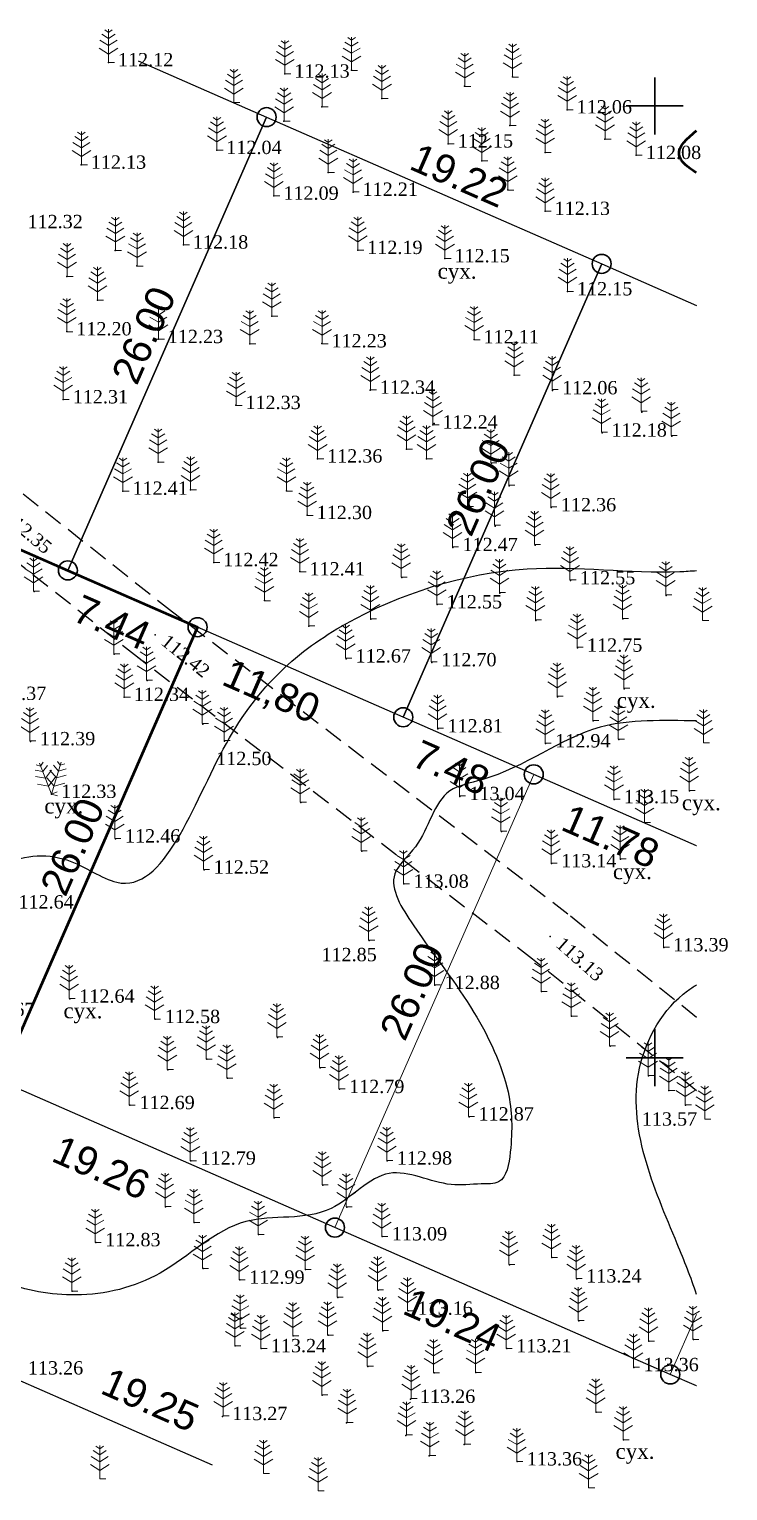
# Model space of a CAD drawing. Header units: millimetres. Extents: x 5405565.1 to 5405653.8, y 5525076.5 to 5525156.
# Drawn here: x 5405617.1 to 5405653.8, y 5525077.2 to 5525154 of the extents above; entities that cross this region are included whole.
import ezdxf
from ezdxf.enums import TextEntityAlignment as Align

# ---------------------------------------------------------------- set-up
doc = ezdxf.new("R2010")
doc.units = ezdxf.units.MM
doc.linetypes.add('DASHEDX2', pattern=[1.5, 1, -0.5])
doc.layers.add('11900000', color=1, linetype='Continuous', lineweight=30)
doc.layers.add('ТОЧКИ', color=7, linetype='Continuous', lineweight=30)
for name, color, linetype in [('горизонтали', 42, 'Continuous'), ('дороги', 7, 'Continuous'), ('Ділянки_Межі', 10, 'Continuous'), ('надписи', 7, 'Continuous'), ('отметки', 7, 'Continuous'), ('промеры', 185, 'Continuous'), ('Растительность', 7, 'Continuous')]:
    doc.layers.add(name, color=color, linetype=linetype)
doc.styles.get("Standard").update_dxf_attribs({"font": 'arial.ttf'})
doc.styles.add('times', font='times.ttf')

# ---------------------------------------------------------------- blocks, each defined once
blk = doc.blocks.new('A$C51FE15A3')
at = {"layer": 'Растительность', "color": 94, "lineweight": 0}
for points in [[(-0.201, 1.726), (0, 1.584), (0.201, 1.726)], [(0, 1.75), (0, 0), (0.319, 0)], [(-0.447, 1.172), (0, 0.895), (0.447, 1.172)], [(-0.343, 1.489), (0, 1.267), (0.343, 1.489)], [(-0.493, 0.753), (0, 0.444), (0.493, 0.753)]]:
    blk.add_lwpolyline(points, dxfattribs=at)

msp = doc.modelspace()

# ---------------------------------------------------------------- linework, layer by layer
at = {"layer": '11900000', "color": 7}
for points in [[(5405650, 5525148.5, 0), (5405650, 5525151.5, 0)], [(5405650, 5525148.5, 0), (5405650, 5525151.5, 0)], [(5405648.5, 5525150, 0), (5405651.5, 5525150, 0)], [(5405648.5, 5525150, 0), (5405651.5, 5525150, 0)], [(5405650, 5525098.5, 0), (5405650, 5525101.5, 0)], [(5405650, 5525098.5, 0), (5405650, 5525101.5, 0)], [(5405648.5, 5525100, 0), (5405651.5, 5525100, 0)], [(5405648.5, 5525100, 0), (5405651.5, 5525100, 0)]]:
    msp.add_polyline3d(points, dxfattribs=at)
at = {"layer": 'горизонтали', "color": 32}
for points, knots in [([(5405588.562, 5525152.369), (5405589.619, 5525151.154), (5405592.615, 5525148.81), (5405595.996, 5525145.101), (5405598.147, 5525140.306), (5405595.998, 5525135.121), (5405592.302, 5525133.657), (5405588.798, 5525130.974), (5405591.168, 5525126.951), (5405593.956, 5525122.982), (5405599.465, 5525119.279), (5405603.945, 5525113.455), (5405610.712, 5525105.665), (5405615.424, 5525110.46), (5405618.971, 5525110.905), (5405623.825, 5525107.203), (5405627.066, 5525117.716), (5405633.56, 5525123.393), (5405642.682, 5525126.351), (5405648.937, 5525125.39), (5405651.907, 5525125.57), (5405652.203, 5525125.592)], [109.250606, 109.250606, 109.250606, 109.250606, 113.967103, 119.548086, 124.864016, 128.424184, 134.979892, 136.668136, 140.471916, 145.840127, 152.573567, 159.115125, 170.0303, 173.592386, 177.120836, 179.98427, 189.282528, 198.155168, 208.112251, 216.133304, 217.021553, 217.021553, 217.021553, 217.021553]), ([(5405652.203, 5525117.702), (5405650.453, 5525117.7), (5405646.405, 5525117.933), (5405642.724, 5525114.853), (5405638.474, 5525114.108), (5405638.058, 5525111.373), (5405635.674, 5525109.491), (5405637.956, 5525105.892), (5405640.41, 5525102.911), (5405642.475, 5525098.603), (5405642.551, 5525095.719), (5405642.18, 5525093.334), (5405640.621, 5525093.399), (5405638.778, 5525093.138), (5405635.799, 5525094.795), (5405632.949, 5525091.153), (5405627.992, 5525092.164), (5405624.432, 5525088.349), (5405619.809, 5525087.234), (5405614.267, 5525088.284), (5405608.405, 5525093.232), (5405597.107, 5525094.992), (5405588.409, 5525103.854), (5405579.035, 5525109.606), (5405571.371, 5525111.966), (5405569.865, 5525116.028), (5405569.63, 5525117.243), (5405569.459, 5525117.858)], [140.095585, 140.095585, 140.095585, 140.095585, 145.221956, 152.023012, 153.792786, 157.238403, 159.036588, 161.883134, 167.480404, 172.02745, 175.191691, 176.860986, 177.776803, 179.359266, 182.66385, 186.23147, 190.763459, 196.023934, 200.592391, 204.501187, 212.520791, 222.836087, 237.536386, 248.01366, 256.866189, 258.720564, 260.645202, 260.645202, 260.645202, 260.645202]), ([(5405652.203, 5525087.567), (5405651.905, 5525088.456), (5405650.393, 5525092.231), (5405647.791, 5525097.948), (5405650.554, 5525102.768), (5405652.039, 5525103.731), (5405652.203, 5525103.827)], [136.100389, 136.100389, 136.100389, 136.100389, 138.940826, 148.380777, 153.163384, 153.738261, 153.738261, 153.738261, 153.738261])]:
    msp.add_open_spline(points, degree=3, knots=knots, dxfattribs=at)
at = {"layer": 'горизонтали', "color": 32, "lineweight": 50}
msp.add_open_spline([(5405652.203, 5525146.504), (5405651.765, 5525146.745), (5405650.81, 5525147.498), (5405651.715, 5525148.303), (5405652.203, 5525148.717)], degree=3, knots=[157.849801, 157.849801, 157.849801, 157.849801, 159.162557, 160.753787, 160.753787, 160.753787, 160.753787], dxfattribs=at)
at = {"layer": 'дороги', "color": 7, "linetype": 'DASHEDX2'}
for points in [[(5405652.203, 5525098.263), (5405643.586, 5525105.179), (5405622.827, 5525121.037), (5405605.772, 5525134.499), (5405602.629, 5525136.522), (5405585.937, 5525149.012), (5405581.558, 5525152.369)], [(5405652.203, 5525102.109), (5405645.436, 5525107.541), (5405624.667, 5525123.407), (5405607.518, 5525136.943), (5405604.341, 5525138.988), (5405587.749, 5525151.404), (5405586.49, 5525152.369)]]:
    msp.add_lwpolyline(points, dxfattribs=at)
at = {"layer": 'Ділянки_Межі'}
for points in [[(5405622.854, 5525152.369), (5405629.608, 5525149.412), (5405619.165, 5525125.601), (5405608.375, 5525130.325), (5405601.521, 5525133.326)], [(5405636.788, 5525117.886), (5405647.215, 5525141.703), (5405652.203, 5525139.519)], [(5405652.203, 5525111.137), (5405643.642, 5525114.885), (5405636.788, 5525117.886)]]:
    msp.add_lwpolyline(points, dxfattribs=at)
at = {"layer": 'Ділянки_Межі', "lineweight": 25}
for points in [[(5405622.854, 5525152.369), (5405629.608, 5525149.412), (5405647.215, 5525141.703), (5405652.203, 5525139.519)], [(5405652.203, 5525082.754), (5405650.821, 5525083.359), (5405633.199, 5525091.075), (5405615.555, 5525098.8), (5405597.932, 5525106.515), (5405580.288, 5525114.24), (5405569.459, 5525118.981)], [(5405569.459, 5525103.698), (5405577.405, 5525100.219), (5405595.064, 5525092.487), (5405612.672, 5525084.779), (5405626.748, 5525078.616)]]:
    msp.add_lwpolyline(points, dxfattribs=at)
msp.add_lwpolyline([(5405619.165, 5525125.601), (5405629.608, 5525149.412), (5405647.215, 5525141.703), (5405636.788, 5525117.886), (5405625.982, 5525122.617)], close=True, dxfattribs=at)
at = {"layer": 'Ділянки_Межі', "lineweight": 50}
msp.add_lwpolyline([(5405597.932, 5525106.515), (5405608.375, 5525130.325), (5405619.165, 5525125.601), (5405625.982, 5525122.617), (5405615.555, 5525098.8)], close=True, dxfattribs=at)
at = {"layer": 'Ділянки_Межі', "lineweight": 0}
msp.add_lwpolyline([(5405615.555, 5525098.8), (5405625.982, 5525122.617), (5405636.788, 5525117.886), (5405643.642, 5525114.885), (5405633.199, 5525091.075)], close=True, dxfattribs=at)
for points in [[(5405633.199, 5525091.075), (5405643.642, 5525114.885), (5405652.203, 5525111.137)], [(5405652.203, 5525086.515), (5405650.821, 5525083.359), (5405633.199, 5525091.075)], [(5405650.821, 5525083.359), (5405652.203, 5525086.515)], [(5405609.974, 5525078.616), (5405612.672, 5525084.779), (5405626.748, 5525078.616)], [(5405652.203, 5525082.754), (5405650.821, 5525083.359)]]:
    msp.add_lwpolyline(points, dxfattribs=at)
at = {"layer": 'отметки', "color": 7}
for p in [(5405621.298, 5525152.282, 112.119), (5405634.069, 5525151.875, 112.149), (5405630.566, 5525151.687, 112.135), (5405640.014, 5525151.034, 112.094), (5405642.524, 5525151.525, 111.997), (5405635.664, 5525150.393, 112.144), (5405627.887, 5525150.183, 112.201), (5405632.518, 5525149.953, 112.283), (5405645.401, 5525149.804, 112.059), (5405630.522, 5525149.201, 112.184), (5405642.393, 5525148.973, 112.116), (5405639.15, 5525148.015, 112.151), (5405647.384, 5525148.249, 112.034), (5405626.99, 5525147.672, 112.043), (5405644.237, 5525147.56, 112.069), (5405649.035, 5525147.411, 112.079), (5405619.87, 5525146.902, 112.127), (5405632.851, 5525146.504, 112.22), (5405640.909, 5525147.114, 112.19), (5405629.989, 5525145.271, 112.089), (5405634.15, 5525145.476, 112.212), (5405642.281, 5525145.586, 112.173), (5405644.242, 5525144.473, 112.132), (5405625.236, 5525142.703, 112.182), (5405621.652, 5525142.414, 112.271), (5405634.394, 5525142.421, 112.192), (5405638.976, 5525141.985, 112.151), (5405619.117, 5525141.046, 112.236), (5405622.797, 5525141.594, 112.329), (5405645.419, 5525140.248, 112.146), (5405620.714, 5525139.795, 112.276), (5405629.879, 5525138.958, 112.216), (5405619.108, 5525138.144, 112.204), (5405623.914, 5525137.74, 112.233), (5405628.719, 5525137.51, 112.189), (5405632.514, 5525137.514, 112.233), (5405640.507, 5525137.725, 112.109), (5405642.621, 5525135.855, 112.133), (5405635.057, 5525135.077, 112.336), (5405644.637, 5525135.05, 112.055), (5405618.921, 5525134.574, 112.31), (5405627.994, 5525134.276, 112.33), (5405649.318, 5525133.905, 112.023), (5405638.346, 5525133.249, 112.24), (5405638.417, 5525133.32, 112.241), (5405647.232, 5525132.827, 112.181), (5405650.897, 5525132.644, 112.061), (5405636.961, 5525131.973, 112.145), (5405623.906, 5525131.294, 112.322), (5405632.285, 5525131.464, 112.358), (5405638.004, 5525131.461, 112.146), (5405641.418, 5525131.226, 112.266), (5405622.059, 5525129.771, 112.408), (5405625.609, 5525129.83, 112.373), (5405630.645, 5525129.775, 112.348), (5405642.352, 5525130.038, 112.321), (5405640.184, 5525128.924, 112.382), (5405644.569, 5525128.904, 112.361), (5405631.74, 5525128.495, 112.296), (5405641.611, 5525127.929, 113.005), (5405639.402, 5525126.811, 112.466), (5405643.715, 5525126.921, 112.411), (5405626.829, 5525126.02, 112.42), (5405631.359, 5525125.534, 112.41), (5405636.709, 5525125.224, 112.448), (5405645.575, 5525125.068, 112.55), (5405617.388, 5525124.489, 112.498), (5405641.867, 5525124.411, 112.552), (5405650.598, 5525124.274, 112.575), (5405629.491, 5525124.013, 112.415), (5405638.571, 5525123.805, 112.553), (5405631.832, 5525122.676, 112.359), (5405635.082, 5525123.035, 112.583), (5405643.758, 5525122.976, 112.616), (5405648.33, 5525123.048, 112.668), (5405623.747, 5525122.222, 112.424), (5405621.604, 5525121.194, 112.497), (5405645.945, 5525121.529, 112.748), (5405633.786, 5525120.962, 112.669), (5405638.282, 5525120.761, 112.704), (5405623.327, 5525119.821, 112.492), (5405622.126, 5525118.942, 112.339), (5405644.892, 5525118.965, 112.91), (5405648.401, 5525119.378, 112.84), (5405626.258, 5525117.528, 112.435), (5405638.61, 5525117.286, 112.813), (5405646.771, 5525117.701, 112.957), (5405617.197, 5525116.614, 112.385), (5405627.403, 5525116.634, 112.496), (5405644.271, 5525116.502, 112.937), (5405648.109, 5525116.722, 113.078), (5405618.31, 5525113.847, 112.326), (5405631.411, 5525113.401, 112.668), (5405639.762, 5525113.731, 113.039), (5405647.879, 5525113.568, 113.149), (5405651.83, 5525114.019, 113.187), (5405641.943, 5525111.89, 113.126), (5405649.483, 5525112.341, 113.238), (5405621.667, 5525111.503, 112.458), (5405634.61, 5525110.846, 112.759), (5405648.199, 5525110.423, 113.224), (5405648.209, 5525110.43, 113.24), (5405626.327, 5525109.87, 112.521), (5405644.581, 5525110.201, 113.144), (5405636.822, 5525109.128, 113.079), (5405635, 5525106.162, 112.85), (5405644.511, 5525106.36, 113.13), (5405650.477, 5525105.787, 113.395), (5405638.456, 5525103.805, 112.883), (5405644.051, 5525103.47, 113.275), (5405619.265, 5525103.091, 112.637), (5405623.758, 5525102.017, 112.579), (5405645.638, 5525102.175, 113.375), (5405630.188, 5525101.068, 112.702), (5405647.653, 5525100.611, 113.387), (5405626.46, 5525099.915, 112.663), (5405624.424, 5525099.37, 112.638), (5405627.547, 5525098.917, 112.657), (5405632.425, 5525099.467, 112.733), (5405649.667, 5525099.051, 113.532), (5405633.441, 5525098.34, 112.787), (5405650.751, 5525098.271, 113.623), (5405622.424, 5525097.499, 112.693), (5405651.623, 5525097.504, 113.569), (5405630.012, 5525096.844, 112.829), (5405640.245, 5525096.9, 112.867), (5405625.635, 5525094.582, 112.789), (5405635.946, 5525094.584, 112.978), (5405632.561, 5525093.309, 112.932), (5405624.294, 5525092.168, 112.907), (5405633.82, 5525092.145, 113.016), (5405625.809, 5525091.342, 112.947), (5405629.189, 5525090.711, 113.025), (5405635.686, 5525090.603, 113.094), (5405620.628, 5525090.294, 112.833), (5405626.266, 5525088.922, 113.025), (5405631.657, 5525088.874, 113.031), (5405642.375, 5525089.128, 113.148), (5405644.599, 5525089.496, 113.202), (5405628.197, 5525088.327, 112.994), (5405645.902, 5525088.389, 113.241), (5405619.396, 5525087.735, 112.989), (5405633.35, 5525087.409, 113.097), (5405635.471, 5525087.792, 113.11), (5405637.038, 5525086.695, 113.161), (5405628.245, 5525085.798, 113.143), (5405646.013, 5525086.185, 113.281), (5405631.006, 5525085.389, 113.185), (5405632.836, 5525085.425, 113.184), (5405635.716, 5525085.659, 113.215), (5405649.696, 5525085.104, 113.349), (5405652.041, 5525085.192, 113.439), (5405627.96, 5525084.868, 113.14), (5405629.329, 5525084.727, 113.241), (5405642.227, 5525084.718, 113.211), (5405634.928, 5525083.787, 113.267), (5405638.407, 5525083.44, 113.25), (5405640.611, 5525083.462, 113.273), (5405648.91, 5525083.732, 113.363), (5405632.53, 5525082.281, 113.257), (5405637.166, 5525082.065, 113.258), (5405627.293, 5525081.16, 113.266), (5405646.93, 5525081.376, 113.357), (5405633.809, 5525080.814, 113.289), (5405636.925, 5525080.16, 113.273), (5405639.989, 5525079.681, 113.309), (5405648.368, 5525079.926, 113.327), (5405638.156, 5525079.091, 113.322), (5405642.779, 5525078.779, 113.358)]:
    msp.add_point(p, dxfattribs=at)
at = {"layer": 'ТОЧКИ'}
for centre in [(5405629.608, 5525149.412, 107.24), (5405647.215, 5525141.703, 107.24), (5405619.165, 5525125.601, 107.24), (5405625.982, 5525122.617), (5405636.788, 5525117.886, 107.24), (5405643.642, 5525114.885, 107.24), (5405633.199, 5525091.075), (5405650.821, 5525083.359)]:
    msp.add_circle(centre, 0.5, dxfattribs=at)

# ---------------------------------------------------------------- block references
at = {"layer": 'Растительность', "color": 7}
for p in [(5405621.3, 5525152.28, 112.12), (5405630.57, 5525151.69, 112.13), (5405634.07, 5525151.87, 112.15), (5405640.02, 5525151.03, 112.09), (5405642.53, 5525151.52, 112), (5405627.89, 5525150.18, 112.2), (5405635.67, 5525150.39, 112.14), (5405632.52, 5525149.95, 112.28), (5405645.4, 5525149.8, 112.06), (5405630.53, 5525149.2, 112.18), (5405642.4, 5525148.97, 112.12), (5405639.15, 5525148.01, 112.15), (5405647.39, 5525148.25, 112.03), (5405627, 5525147.67, 112.04), (5405640.91, 5525147.11, 112.19), (5405644.24, 5525147.56, 112.07), (5405649.03, 5525147.41, 112.08), (5405619.88, 5525146.9, 112.13), (5405632.85, 5525146.5, 112.22), (5405634.15, 5525145.48, 112.21), (5405642.28, 5525145.58, 112.17), (5405629.99, 5525145.27, 112.09), (5405644.25, 5525144.47, 112.13), (5405621.66, 5525142.41, 112.27), (5405625.24, 5525142.7, 112.18), (5405634.4, 5525142.42, 112.19), (5405622.8, 5525141.59, 112.33), (5405638.98, 5525141.98, 112.15), (5405619.12, 5525141.04, 112.24), (5405645.42, 5525140.25, 112.15), (5405620.72, 5525139.79, 112.28), (5405629.88, 5525138.96, 112.22), (5405619.11, 5525138.14, 112.2), (5405623.92, 5525137.74, 112.23), (5405628.72, 5525137.51, 112.19), (5405632.52, 5525137.51, 112.23), (5405640.51, 5525137.72, 112.11), (5405642.62, 5525135.85, 112.13), (5405635.06, 5525135.08, 112.34), (5405644.61, 5525135.1, 112.05), (5405618.92, 5525134.57, 112.31), (5405628, 5525134.27, 112.33), (5405649.29, 5525133.96, 112.02), (5405638.35, 5525133.25, 112.24), (5405647.21, 5525132.87, 112.18), (5405650.87, 5525132.69, 112.06), (5405636.96, 5525131.97, 112.14), (5405623.91, 5525131.29, 112.32), (5405632.29, 5525131.46, 112.36), (5405638.01, 5525131.46, 112.15), (5405641.39, 5525131.26, 112.26), (5405642.33, 5525130.07, 112.32), (5405622.06, 5525129.77, 112.41), (5405625.61, 5525129.83, 112.37), (5405630.65, 5525129.77, 112.35), (5405640.16, 5525128.96, 112.38), (5405644.54, 5525128.94, 112.36), (5405631.74, 5525128.49, 112.3), (5405641.58, 5525127.97, 113), (5405639.38, 5525126.84, 112.46), (5405643.69, 5525126.96, 112.41), (5405626.83, 5525126.02, 112.42), (5405631.36, 5525125.53, 112.41), (5405636.68, 5525125.25, 112.45), (5405645.55, 5525125.1, 112.55), (5405617.36, 5525124.51, 112.5), (5405629.49, 5525124.01, 112.41), (5405641.84, 5525124.44, 112.55), (5405650.58, 5525124.31, 112.57), (5405638.55, 5525123.83, 112.55), (5405631.83, 5525122.68, 112.36), (5405635.06, 5525123.06, 112.58), (5405643.73, 5525123.01, 112.61), (5405648.31, 5525123.08, 112.67), (5405652.52, 5525122.96, 112.7), (5405621.58, 5525121.22, 112.5), (5405633.76, 5525120.99, 112.67), (5405645.92, 5525121.56, 112.75), (5405638.26, 5525120.79, 112.7), (5405623.3, 5525119.84, 112.49), (5405648.38, 5525119.41, 112.84), (5405622.13, 5525118.94, 112.34), (5405644.87, 5525118.99, 112.91), (5405626.23, 5525117.55, 112.43), (5405638.59, 5525117.31, 112.81), (5405646.75, 5525117.72, 112.96), (5405617.17, 5525116.64, 112.38), (5405627.37, 5525116.66, 112.49), (5405644.25, 5525116.53, 112.94), (5405648.09, 5525116.74, 113.08), (5405652.56, 5525116.54, 113.11), (5405651.81, 5525114.04, 113.19), (5405631.38, 5525113.42, 112.67), (5405639.74, 5525113.75, 113.04), (5405647.86, 5525113.59, 113.15), (5405641.92, 5525111.91, 113.13), (5405649.47, 5525112.36, 113.24), (5405621.63, 5525111.52, 112.46), (5405634.58, 5525110.87, 112.76), (5405644.56, 5525110.22, 113.14), (5405648.19, 5525110.45, 113.24), (5405626.29, 5525109.89, 112.52), (5405636.8, 5525109.14, 113.08), (5405634.97, 5525106.18, 112.85), (5405650.46, 5525105.8, 113.39), (5405638.43, 5525103.82, 112.88), (5405644.03, 5525103.48, 113.27), (5405619.23, 5525103.11, 112.64), (5405623.72, 5525102.03, 112.58), (5405645.62, 5525102.19, 113.37), (5405630.15, 5525101.09, 112.7), (5405647.63, 5525100.62, 113.39), (5405624.39, 5525099.38, 112.64), (5405626.43, 5525099.93, 112.66), (5405632.39, 5525099.48, 112.73), (5405627.51, 5525098.93, 112.66), (5405649.65, 5525099.06, 113.53), (5405633.41, 5525098.36, 112.79), (5405650.74, 5525098.28, 113.62), (5405622.39, 5525097.51, 112.69), (5405651.61, 5525097.52, 113.57), (5405629.98, 5525096.86, 112.83), (5405640.21, 5525096.92, 112.87), (5405652.63, 5525096.77, 113.64), (5405625.6, 5525094.59, 112.79), (5405635.92, 5525094.6, 112.98), (5405632.53, 5525093.32, 112.93), (5405624.27, 5525092.18, 112.91), (5405633.79, 5525092.16, 113.01), (5405625.78, 5525091.35, 112.95), (5405620.6, 5525090.3, 112.83), (5405629.16, 5525090.72, 113.02), (5405635.66, 5525090.61, 113.09), (5405644.57, 5525089.51, 113.2), (5405626.24, 5525088.93, 113.02), (5405631.63, 5525088.88, 113.03), (5405642.34, 5525089.14, 113.15), (5405628.17, 5525088.33, 112.99), (5405645.87, 5525088.4, 113.24), (5405619.37, 5525087.74, 112.99), (5405633.32, 5525087.42, 113.1), (5405635.44, 5525087.8, 113.11), (5405637.01, 5525086.7, 113.16), (5405628.22, 5525085.8, 113.14), (5405635.69, 5525085.67, 113.21), (5405645.98, 5525086.19, 113.28), (5405627.94, 5525084.87, 113.14), (5405630.98, 5525085.39, 113.18), (5405632.81, 5525085.43, 113.18), (5405649.67, 5525085.11, 113.35), (5405652.01, 5525085.2, 113.44), (5405629.31, 5525084.73, 113.24), (5405642.2, 5525084.73, 113.21), (5405634.9, 5525083.79, 113.27), (5405638.38, 5525083.45, 113.25), (5405640.58, 5525083.47, 113.27), (5405648.88, 5525083.74, 113.36), (5405632.51, 5525082.29, 113.26), (5405637.2, 5525082.09, 113.26), (5405627.33, 5525081.19, 113.26), (5405646.9, 5525081.38, 113.36), (5405633.84, 5525080.84, 113.29), (5405636.96, 5525080.18, 113.27), (5405640.02, 5525079.7, 113.31), (5405648.34, 5525079.93, 113.33), (5405638.19, 5525079.11, 113.32), (5405642.75, 5525078.78, 113.36), (5405620.84, 5525077.87, 113.51), (5405629.44, 5525078.16, 113.36), (5405632.31, 5525077.25, 113.3), (5405646.53, 5525077.41, 113.37)]:
    msp.add_blockref('A$C51FE15A3', p, dxfattribs=at)
for rotation in [21.2853601512271, 343.2517577919539]:
    msp.add_blockref('A$C51FE15A3', (5405618.31, 5525113.847, 112.326), dxfattribs=dict(at, rotation=rotation))

# ---------------------------------------------------------------- texts
at = {"layer": 'надписи', "color": 7, "style": 'times'}
for p in [(5405638.593, 5525141.724, 111.861), (5405648.008, 5525119.179, 111.861), (5405617.928, 5525113.631, 111.861), (5405651.429, 5525113.8, 111.861), (5405647.806, 5525110.18, 111.861), (5405618.933, 5525102.872, 111.861), (5405647.944, 5525079.727, 111.861)]:
    msp.add_text('сух.', height=0.8, dxfattribs=at).set_placement(p, align=Align.TOP_LEFT)
at = {"layer": 'отметки', "color": 7, "style": 'times'}
for s, p in [('112.12', (5405621.798, 5525152.782, 112.119)), ('112.13', (5405631.066, 5525152.187, 112.135)), ('112.06', (5405645.901, 5525150.304, 112.059)), ('112.04', (5405627.49, 5525148.172, 112.043)), ('112.15', (5405639.65, 5525148.515, 112.151)), ('112.08', (5405649.535, 5525147.911, 112.079)), ('112.13', (5405620.37, 5525147.402, 112.127)), ('112.09', (5405630.489, 5525145.771, 112.089)), ('112.21', (5405634.65, 5525145.976, 112.212)), ('112.13', (5405644.742, 5525144.973, 112.132)), ('112.32', (5405617.043, 5525144.278, 112.317)), ('112.18', (5405625.736, 5525143.203, 112.182)), ('112.19', (5405634.894, 5525142.921, 112.192)), ('112.15', (5405639.476, 5525142.485, 112.151)), ('112.15', (5405645.919, 5525140.748, 112.146)), ('112.20', (5405619.608, 5525138.644, 112.204)), ('112.23', (5405624.414, 5525138.24, 112.233)), ('112.23', (5405633.014, 5525138.014, 112.233)), ('112.11', (5405641.007, 5525138.225, 112.109)), ('112.31', (5405619.421, 5525135.074, 112.31)), ('112.34', (5405635.557, 5525135.577, 112.336)), ('112.06', (5405645.137, 5525135.55, 112.055)), ('112.33', (5405628.494, 5525134.776, 112.33)), ('112.24', (5405638.846, 5525133.749, 112.24)), ('112.18', (5405647.732, 5525133.327, 112.181)), ('112.36', (5405632.785, 5525131.964, 112.358)), ('112.41', (5405622.559, 5525130.271, 112.408)), ('112.30', (5405632.24, 5525128.995, 112.296)), ('112.36', (5405645.069, 5525129.404, 112.361)), ('112.47', (5405639.902, 5525127.311, 112.466)), ('112.42', (5405627.329, 5525126.52, 112.42)), ('112.41', (5405631.859, 5525126.034, 112.41)), ('112.55', (5405646.075, 5525125.568, 112.55)), ('112.55', (5405639.071, 5525124.305, 112.553)), ('112.75', (5405646.445, 5525122.029, 112.748)), ('112.67', (5405634.286, 5525121.462, 112.669)), ('112.70', (5405638.782, 5525121.261, 112.704)), ('112.37', (5405615.123, 5525119.495, 112.37)), ('112.34', (5405622.626, 5525119.442, 112.339)), ('112.81', (5405639.11, 5525117.786, 112.813)), ('112.39', (5405617.697, 5525117.114, 112.385)), ('112.94', (5405644.771, 5525117.002, 112.937)), ('112.50', (5405626.957, 5525116.071, 112.496)), ('112.33', (5405618.81, 5525114.347, 112.326)), ('113.04', (5405640.262, 5525114.231, 113.039)), ('113.15', (5405648.379, 5525114.068, 113.149)), ('112.46', (5405622.167, 5525112.003, 112.458)), ('112.52', (5405626.827, 5525110.37, 112.521)), ('113.14', (5405645.081, 5525110.701, 113.144)), ('113.08', (5405637.322, 5525109.628, 113.079)), ('112.64', (5405616.566, 5525108.538, 112.636)), ('112.85', (5405632.488, 5525105.769, 112.85)), ('113.39', (5405650.977, 5525106.287, 113.395)), ('112.88', (5405638.956, 5525104.305, 112.883)), ('112.64', (5405619.765, 5525103.591, 112.637)), ('112.67', (5405614.5, 5525102.887, 112.674)), ('112.58', (5405624.258, 5525102.517, 112.579)), ('112.79', (5405633.941, 5525098.84, 112.787)), ('112.69', (5405622.924, 5525097.999, 112.693)), ('112.87', (5405640.745, 5525097.4, 112.867)), ('113.57', (5405649.324, 5525097.132, 113.569)), ('112.79', (5405626.135, 5525095.082, 112.789)), ('112.98', (5405636.446, 5525095.084, 112.978)), ('113.09', (5405636.186, 5525091.103, 113.094)), ('112.83', (5405621.128, 5525090.794, 112.833)), ('112.99', (5405628.697, 5525088.827, 112.994)), ('113.24', (5405646.402, 5525088.889, 113.241)), ('113.16', (5405637.538, 5525087.195, 113.161)), ('113.24', (5405629.829, 5525085.227, 113.241)), ('113.21', (5405642.727, 5525085.218, 113.211)), ('113.36', (5405649.41, 5525084.232, 113.363)), ('113.26', (5405617.063, 5525084.058, 113.264)), ('113.26', (5405637.666, 5525082.565, 113.258)), ('113.27', (5405627.793, 5525081.66, 113.266)), ('113.36', (5405643.279, 5525079.279, 113.358))]:
    msp.add_text(s, height=0.7, dxfattribs=at).set_placement(p, align=Align.TOP_LEFT)
for s, rotation, p in [('112.35', 320.08516, (5405616.172, 5525128.821, 112.347)), ('112.42', 320.90717, (5405624.45, 5525122.295, 112.424)), ('113.13', 318.56722, (5405645.217, 5525106.404, 113.13))]:
    msp.add_text(s, height=0.7, rotation=rotation, dxfattribs=at).set_placement(p, align=Align.TOP_LEFT)
at = {"layer": 'промеры', "char_height": 1.5, "attachment_point": 1}
for s, insert, rotation in [('19.22', (5405637.629, 5525148.091), 336.35584), ('26.00', (5405621.411, 5525135.864), 66.37949), ('26.00', (5405638.98, 5525127.896), 66.37949), ('7.44', (5405619.921, 5525124.378), 336.35584), ('11,80', (5405627.772, 5525121.005), 336.35584), ('7.48', (5405637.743, 5525116.749), 336.35584), ('26.00', (5405617.662, 5525108.991), 66.37949), ('11.78', (5405645.594, 5525113.376), 336.35584), ('26.00', (5405635.498, 5525101.401, 107.24), 66.37949), ('19.26', (5405618.828, 5525095.972), 336.35584), ('19.24', (5405637.273, 5525087.956), 336.35584), ('19.25', (5405621.402, 5525083.775), 336.35584)]:
    msp.add_mtext(s, dxfattribs=dict(at, insert=insert, rotation=rotation))

doc.saveas('drawing.dxf')
